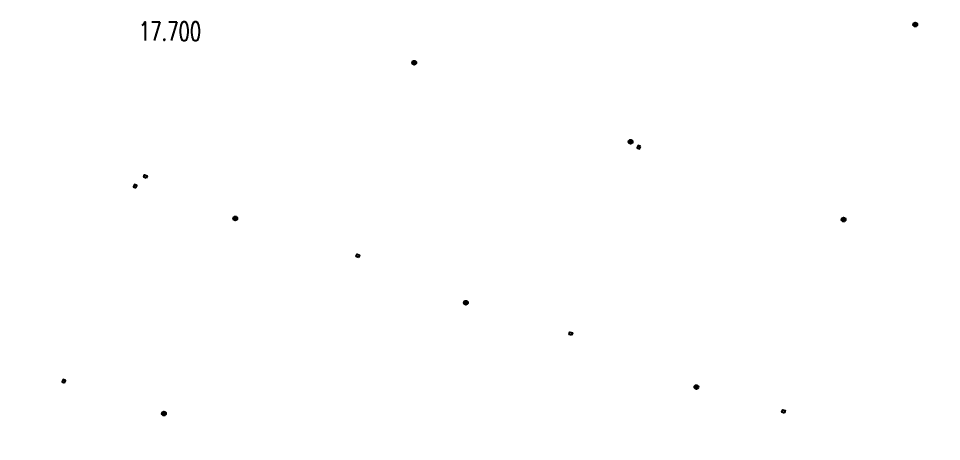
# Model space of a CAD drawing. Extents: x -11 to 40589024741, y -2 to 3380586937.
# Drawn here: x 40588163220 to 40588236532, y 3380281095 to 3380314707 of the extents above; entities that cross this region are included whole.
import ezdxf

# ---------------------------------------------------------------- set-up
doc = ezdxf.new("R2010")
doc.units = 0
doc.header["$LTSCALE"] = 10
doc.header["$MEASUREMENT"] = 0
doc.layers.get('Defpoints').update_dxf_attribs({"color": 210})
doc.layers.add('0-WALL', color=252, linetype='Continuous')
doc.layers.add('虹吸雨水斗', color=6, linetype='Continuous')
doc.styles.add('A-STANDARD', font='SIMPLEX', dxfattribs={"bigfont": 'GBCBIG'})

# ---------------------------------------------------------------- blocks, each defined once
blk = doc.blocks.new('“奔腾”虹吸雨水斗')
at = {"layer": '虹吸雨水斗', "lineweight": 25}
for p, q in [((946944, 86685), (947028, 86658)), ((947028, 86641), (946944, 86614)), ((947032, 86673), (946946, 86692)), ((946946, 86607), (947032, 86625)), ((946982, 86753), (947040, 86688)), ((947040, 86611), (946982, 86546)), ((947052, 86699), (946987, 86758)), ((946987, 86541), (947052, 86600)), ((947048, 86793), (947066, 86707)), ((947066, 86592), (947048, 86506)), ((947082, 86711), (947055, 86795)), ((947055, 86504), (947082, 86587)), ((947125, 86795), (947098, 86711)), ((947098, 86587), (947125, 86504)), ((947114, 86707), (947132, 86793)), ((947132, 86506), (947114, 86592)), ((947194, 86758), (947128, 86699)), ((947128, 86600), (947194, 86541)), ((947140, 86688), (947199, 86753)), ((947199, 86546), (947140, 86611)), ((947234, 86692), (947148, 86673)), ((947148, 86625), (947234, 86607)), ((947152, 86658), (947236, 86685)), ((947236, 86614), (947152, 86641))]:
    blk.add_line(p, q, dxfattribs=at)
for radius in [150, 47.6]:
    blk.add_circle((947090, 86649), radius, dxfattribs=at)
for centre, start, end in [((947025, 86649), 291.63817, 68.36747), ((947034, 86682), 261.63817, 38.36747), ((947034, 86617), 321.63817, 98.36747), ((947057, 86706), 231.63817, 8.36747), ((947057, 86593), 351.63817, 128.36747), ((947090, 86715), 201.63817, 338.36747), ((947090, 86584), 21.63817, 158.36747), ((947123, 86706), 171.63817, 308.36747), ((947123, 86593), 51.63817, 188.36747), ((947147, 86682), 141.63817, 278.36747), ((947147, 86617), 81.63817, 218.36747), ((947155, 86649), 111.63817, 248.36747)]:
    blk.add_arc(centre, 8.82, start, end, dxfattribs=at)

msp = doc.modelspace()

# ---------------------------------------------------------------- hatches: boundary and pattern name
at = {"layer": '0-WALL'}
h = msp.add_hatch(dxfattribs=at)
h.set_pattern_fill('草坪或沼泽', color=256, scale=400, angle=-0.200256636)
h.set_pattern_definition([(359.79974, (40586781652.2, 3380096977.4), (1605.5824, 1594.398), [240, -48, 64, -48, 240, -960]), (359.79974, (40586781572.4, 3380097025.7), (1605.5824, 1594.398), [160, -120, 240, -120, 160, -800]), (359.79974, (40586782134.6, 3380097663.7), (1605.5824, 1594.398), [200, -80, 200, -1120]), (359.79974, (40586781335.8, 3380097986.5), (1605.5824, 1594.398), [80, -160, 80, -1280]), (89.79974, (40586781495.8, 3380097986), (-1594.398, 1605.5824), [144, -1456]), (89.79974, (40586781972.4, 3380097024.3), (-1594.398, 1605.5824), [160, -1440]), (89.79974, (40586782374.6, 3380097662.9), (-1594.398, 1605.5824), [160, -1440]), (44.79974, (40586782180.3, 3380097007.6), (5.5922, 1599.9902), [160, -2102.7417]), (134.79974, (40586781764.3, 3380097009), (-1599.9902, 5.5922), [160, -2102.7417]), (63.23469, (40586782132.4, 3380097015.7), (5.5922, 1599.99023), [160, -3417.7088]), (75.7635, (40586782052.4, 3380097024), (5.59221, 1599.99023), [160, -6436.969]), (75.7635, (40586782454.64, 3380097662.6), (5.59221, 1599.99023), [128, -6468.969]), (75.7635, (40586781527.76, 3380097985.85), (5.59221, 1599.99023), [112, -6484.969]), (103.835987, (40586781892.4, 3380097024.57), (5.59221, 1599.99023), [160, -6436.969]), (103.835987, (40586782294.64, 3380097663.17), (5.59221, 1599.99023), [128, -6468.969]), (103.835987, (40586781463.76, 3380097986.07), (5.59221, 1599.99023), [112, -6484.969]), (116.364795, (40586781812.4, 3380097016.85), (5.5922, 1599.99023), [160, -3417.7069])])
edge = h.paths.add_edge_path()
edge.add_line((40588347473.747322, 3380325610.238097), (40588347683.541443, 3380326090.42787))
edge.add_line((40588347683.541443, 3380326090.42787), (40588351031.622383, 3380333884.752417))
edge.add_line((40588351031.622383, 3380333884.752417), (40588372861.52964, 3380393921.616653))
edge.add_line((40588372861.52964, 3380393921.616653), (40588366317.647476, 3380408240.876073))
edge.add_line((40588366317.647476, 3380408240.876073), (40588343550.448486, 3380418434.399735))
edge.add_line((40588343550.448486, 3380418434.399735), (40588326726.773811, 3380429801.632178))
edge.add_line((40588326726.773811, 3380429801.632178), (40588259625.315422, 3380459844.866894))
edge.add_line((40588259625.315422, 3380459844.866894), (40588073765.91951, 3380212575.66465))
edge.add_line((40588073765.91951, 3380212575.66465), (40588074114.249107, 3380212476.750173))
edge.add_line((40588074114.249107, 3380212476.750173), (40588253152.588203, 3380450673.037109))
edge.add_line((40588253152.588203, 3380450673.037109), (40588254435.224274, 3380450204.422307))
edge.add_line((40588254435.224258, 3380450204.422312), (40588256320.901672, 3380455368.658761))
edge.add_line((40588256320.90168, 3380455368.658754), (40588326766.815353, 3380429630.545198))
edge.add_line((40588326766.815353, 3380429630.5452), (40588324880.269547, 3380424466.932958))
edge.add_line((40588324880.269547, 3380424466.93296), (40588331455.159737, 3380422064.756639))
edge.add_line((40588331455.159737, 3380422064.756637), (40588332483.925163, 3380424880.513825))
edge.add_line((40588332483.925163, 3380424880.513825), (40588335301.736542, 3380423850.997883))
edge.add_line((40588335301.736542, 3380423850.997883), (40588334273.030251, 3380421035.31484))
edge.add_line((40588334273.030251, 3380421035.31484), (40588353055.227448, 3380414173.051638))
edge.add_line((40588353055.227448, 3380414173.051638), (40588361187.808113, 3380410524.8103))
edge.add_arc((40588348999.165817, 3380398232.729486), 17310.639832, -14.6199939483, 45.2420907397, ccw=False)
edge.add_line((40588365749.307037, 3380393863.402212), (40588366656.653191, 3380393529.94107))
edge.add_line((40588366656.653191, 3380393529.94107), (40588371065.316032, 3380391919.168731))
edge.add_line((40588371065.316032, 3380391919.168731), (40588346912.352768, 3380325815.879339))
edge.add_line((40588346912.352768, 3380325815.879339), (40588347473.747322, 3380325610.238097))

# ---------------------------------------------------------------- linework, layer by layer
at = {"layer": 'Defpoints', "color": 1}
for points in [[(40588212624.670738, 3380304547.675843), (40588212436.816269, 3380304616.310377), (40588212368.181732, 3380304428.45591), (40588212556.036201, 3380304359.821376)], [(40588173361.688454, 3380302028.685883), (40588173173.833992, 3380302097.320417), (40588173242.468521, 3380302285.174884), (40588173430.32299, 3380302216.54035)], [(40588172548.879356, 3380301260.999158), (40588172617.513893, 3380301448.853625), (40588172429.659416, 3380301517.488159), (40588172361.024887, 3380301329.633692)], [(40588190233.869186, 3380295715.211241), (40588190046.014717, 3380295783.845775), (40588190114.649246, 3380295971.700242), (40588190302.503723, 3380295903.065708)], [(40588207140.77121, 3380289538.103195), (40588206952.916748, 3380289606.737729), (40588207021.551277, 3380289794.592196), (40588207209.405746, 3380289725.957662)], [(40588166886.530312, 3380285763.005632), (40588166955.164848, 3380285950.860099), (40588166767.310379, 3380286019.494633), (40588166698.675842, 3380285831.640166)], [(40588224047.673241, 3380283360.995149), (40588223859.818771, 3380283429.629683), (40588223928.453308, 3380283617.484149), (40588224116.307777, 3380283548.849616)]]:
    msp.add_lwpolyline(points, close=True, dxfattribs=at)

# ---------------------------------------------------------------- block references
at = {"layer": '虹吸雨水斗', "xscale": 1.061320754715, "yscale": 1.061320754715, "zscale": 1.061320754715, "rotation": 339.9297114489383}
for p in [(40587258762.270569, 3380572790.47724), (40587218964.816833, 3380569759.104594), (40587236153.500549, 3380563479.044747), (40587204755.089531, 3380557383.982358), (40587253069.263474, 3380557298.699285), (40587223070.900063, 3380550692.115308), (40587241382.454826, 3380543988.600111), (40587199092.740494, 3380541885.988832)]:
    msp.add_blockref('“奔腾”虹吸雨水斗', p, dxfattribs=at)

# ---------------------------------------------------------------- texts
at = {"layer": '0-WALL', "color": 7, "style": 'A-STANDARD', "width": 0.705882}
msp.add_text('17.700', height=1487.5, dxfattribs=at).set_placement((40588172780.098106, 3380312948.29296))

doc.saveas('drawing.dxf')
